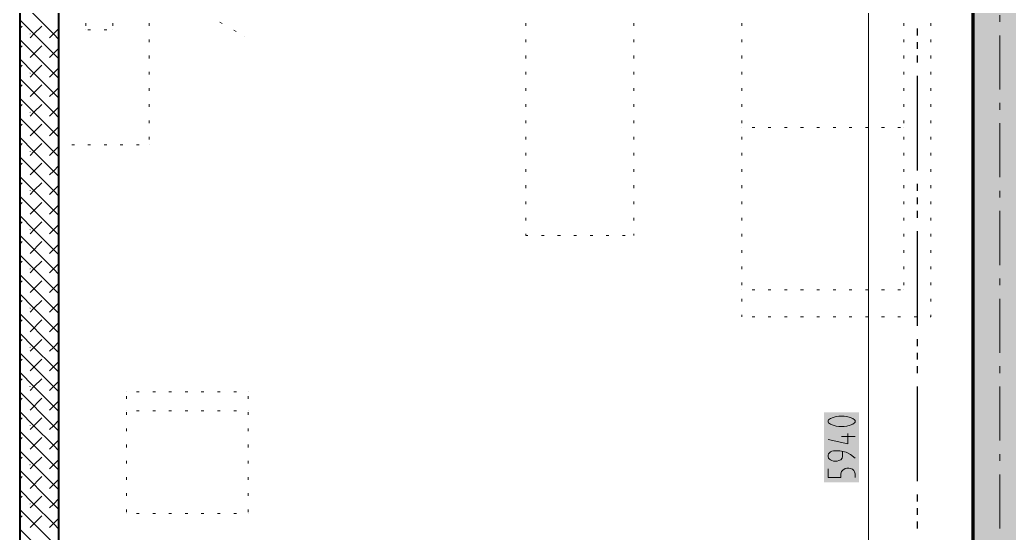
# Model space of a CAD drawing. Header units: millimetres. Extents: x 0 to 594, y 0 to 420.
# Drawn here: x 317.87 to 354.92, y 310.79 to 330 of the extents above; entities that cross this region are included whole.
import ezdxf

# ---------------------------------------------------------------- set-up
doc = ezdxf.new("R2010")
doc.units = ezdxf.units.MM
doc.header["$LTSCALE"] = 8
for name, color, linetype in [('PDF_Koty delkove', 7, 'Continuous'), ('PDF_Nabytek', 7, 'Continuous'), ('PDF_Osy hlavni', 7, 'Continuous'), ('PDF_Pozarni useky', 7, 'Continuous'), ('PDF_Pricky zdene', 7, 'Continuous'), ('PDF_Steny obvodove nosne', 7, 'Continuous')]:
    doc.layers.add(name, color=color, linetype=linetype)

msp = doc.modelspace()

# ---------------------------------------------------------------- linework, layer by layer
at = {"layer": 'PDF_Koty delkove', "lineweight": 18}
for points in [[(349.653, 269.827), (349.653, 271.394), (349.653, 280.998), (349.653, 281.296), (349.653, 282.515), (349.653, 283.981), (349.653, 344.032), (349.653, 347.874)], [(348.742, 315.168), (348.54, 315.168), (348.44, 315.154), (348.321, 315.127), (348.22, 315.087), (348.153, 315.033), (348.136, 315.006), (348.136, 314.952), (348.153, 314.925), (348.22, 314.871), (348.321, 314.831), (348.44, 314.803)], [(348.44, 314.803), (348.54, 314.789), (348.742, 314.789), (348.843, 314.803), (348.961, 314.831), (349.062, 314.871), (349.13, 314.925), (349.147, 314.952), (349.147, 315.006), (349.13, 315.033), (349.062, 315.087), (348.961, 315.127), (348.843, 315.154), (348.742, 315.168)], [(348.877, 314.52), (348.877, 314.141), (348.136, 314.304)], [(349.147, 314.412), (348.642, 314.412)], [(349.147, 313.602), (348.978, 313.737), (348.81, 313.818), (348.574, 313.872), (348.338, 313.872), (348.271, 313.858), (348.22, 313.831), (348.187, 313.804), (348.153, 313.764), (348.136, 313.71), (348.136, 313.656), (348.153, 313.602), (348.187, 313.561), (348.22, 313.535), (348.271, 313.507), (348.338, 313.493), (348.473, 313.493), (348.54, 313.507), (348.607, 313.535), (348.658, 313.602), (348.675, 313.656), (348.675, 313.845)], [(348.136, 313.197), (348.136, 312.873), (348.607, 312.873), (348.607, 313.008), (348.642, 313.102), (348.692, 313.156), (348.776, 313.21), (348.843, 313.224), (348.911, 313.224), (348.978, 313.21), (349.045, 313.183), (349.096, 313.143), (349.13, 313.089), (349.147, 313.008), (349.147, 312.873)]]:
    msp.add_lwpolyline(points, dxfattribs=at)
at = {"layer": 'PDF_Koty delkove', "color": 7, "lineweight": 18, "true_color": 0xffffff, "transparency": 33554559}
msp.add_solid([(349.299, 312.694), (349.299, 315.319), (347.985, 312.694), (347.985, 315.319)], dxfattribs=at)
at = {"layer": 'PDF_Nabytek', "lineweight": 13}
for points in [[(319.335, 329.775), (319.335, 329.876)], [(320.346, 329.775), (320.346, 329.876)], [(321.357, 329.775), (321.357, 329.876)], [(322.713, 329.775), (322.713, 329.876)], [(325.445, 329.871), (325.358, 329.921)], [(336.816, 329.775), (336.816, 329.876)], [(340.86, 329.775), (340.86, 329.876)], [(344.904, 329.775), (344.904, 329.876)], [(350.969, 329.775), (350.969, 329.876)], [(351.98, 329.775), (351.98, 329.876)], [(320.346, 329.626), (320.346, 329.626)], [(320.346, 329.626), (320.346, 329.626)], [(320.52, 329.626), (320.419, 329.626)], [(321.126, 329.626), (321.025, 329.626)], [(321.357, 329.626), (321.357, 329.626)], [(321.357, 329.626), (321.357, 329.626)], [(325.97, 329.568), (325.883, 329.618)], [(326.3, 329.377), (326.3, 329.377)], [(319.335, 329.168), (319.335, 329.27)], [(322.713, 329.168), (322.713, 329.27)], [(336.816, 329.168), (336.816, 329.27)], [(340.86, 329.168), (340.86, 329.27)], [(344.904, 329.168), (344.904, 329.27)], [(350.969, 329.168), (350.969, 329.27)], [(351.98, 329.168), (351.98, 329.27)], [(319.335, 328.562), (319.335, 328.663)], [(322.713, 328.562), (322.713, 328.663)], [(336.816, 328.562), (336.816, 328.663)], [(340.86, 328.562), (340.86, 328.663)], [(344.904, 328.562), (344.904, 328.663)], [(350.969, 328.562), (350.969, 328.663)], [(351.98, 328.562), (351.98, 328.663)], [(319.335, 327.955), (319.335, 328.056)], [(322.713, 327.955), (322.713, 328.056)], [(336.816, 327.955), (336.816, 328.056)], [(340.86, 327.955), (340.86, 328.056)], [(344.904, 327.955), (344.904, 328.056)], [(350.969, 327.955), (350.969, 328.056)], [(351.98, 327.955), (351.98, 328.056)], [(319.335, 327.349), (319.335, 327.45)], [(322.713, 327.349), (322.713, 327.45)], [(336.816, 327.349), (336.816, 327.45)], [(340.86, 327.349), (340.86, 327.45)], [(344.904, 327.349), (344.904, 327.45)], [(350.969, 327.349), (350.969, 327.45)], [(351.98, 327.349), (351.98, 327.45)], [(319.335, 326.742), (319.335, 326.843)], [(322.713, 326.742), (322.713, 326.843)], [(336.816, 326.742), (336.816, 326.843)], [(340.86, 326.742), (340.86, 326.843)], [(344.904, 326.742), (344.904, 326.843)], [(350.969, 326.742), (350.969, 326.843)], [(351.98, 326.742), (351.98, 326.843)], [(319.335, 326.136), (319.335, 326.237)], [(322.713, 326.136), (322.713, 326.237)], [(336.816, 326.136), (336.816, 326.237)], [(340.86, 326.136), (340.86, 326.237)], [(344.904, 326.136), (344.904, 326.237)], [(350.969, 326.136), (350.969, 326.237)], [(351.98, 326.136), (351.98, 326.237)], [(344.904, 325.971), (344.904, 325.971)], [(345.389, 325.971), (345.288, 325.971)], [(345.996, 325.971), (345.895, 325.971)], [(346.603, 325.971), (346.502, 325.971)], [(347.209, 325.971), (347.108, 325.971)], [(347.816, 325.971), (347.715, 325.971)], [(348.422, 325.971), (348.321, 325.971)], [(349.029, 325.971), (348.928, 325.971)], [(349.635, 325.971), (349.534, 325.971)], [(350.242, 325.971), (350.141, 325.971)], [(350.849, 325.971), (350.748, 325.971)], [(350.969, 325.971), (350.969, 325.971)], [(319.335, 325.529), (319.335, 325.63)], [(319.335, 325.329), (319.335, 325.329)], [(319.335, 325.329), (319.335, 325.329)], [(319.913, 325.329), (319.812, 325.329)], [(320.52, 325.329), (320.419, 325.329)], [(321.126, 325.329), (321.025, 325.329)], [(321.733, 325.329), (321.632, 325.329)], [(322.339, 325.329), (322.238, 325.329)], [(322.713, 325.529), (322.713, 325.63)], [(322.713, 325.329), (322.713, 325.329)], [(322.713, 325.329), (322.713, 325.329)], [(336.816, 325.529), (336.816, 325.63)], [(340.86, 325.529), (340.86, 325.63)], [(344.904, 325.529), (344.904, 325.63)], [(350.969, 325.529), (350.969, 325.63)], [(351.98, 325.529), (351.98, 325.63)], [(336.816, 324.922), (336.816, 325.024)], [(340.86, 324.922), (340.86, 325.024)], [(344.904, 324.922), (344.904, 325.024)], [(350.969, 324.922), (350.969, 325.024)], [(351.98, 324.922), (351.98, 325.024)], [(336.816, 324.316), (336.816, 324.417)], [(340.86, 324.316), (340.86, 324.417)], [(344.904, 324.316), (344.904, 324.417)], [(350.969, 324.316), (350.969, 324.417)], [(351.98, 324.316), (351.98, 324.417)], [(336.816, 323.709), (336.816, 323.81)], [(340.86, 323.709), (340.86, 323.81)], [(344.904, 323.709), (344.904, 323.81)], [(350.969, 323.709), (350.969, 323.81)], [(351.98, 323.709), (351.98, 323.81)], [(336.816, 323.103), (336.816, 323.204)], [(340.86, 323.103), (340.86, 323.204)], [(344.904, 323.103), (344.904, 323.204)], [(350.969, 323.103), (350.969, 323.204)], [(351.98, 323.103), (351.98, 323.204)], [(336.816, 322.496), (336.816, 322.597)], [(340.86, 322.496), (340.86, 322.597)], [(344.904, 322.496), (344.904, 322.597)], [(350.969, 322.496), (350.969, 322.597)], [(351.98, 322.496), (351.98, 322.597)], [(336.897, 321.927), (336.816, 321.927), (336.816, 321.991)], [(340.86, 321.927), (340.86, 321.991)], [(344.904, 321.89), (344.904, 321.991)], [(350.969, 321.89), (350.969, 321.991)], [(351.98, 321.89), (351.98, 321.991)], [(336.816, 321.927), (336.816, 321.927)], [(337.504, 321.927), (337.403, 321.927)], [(338.11, 321.927), (338.009, 321.927)], [(338.717, 321.927), (338.616, 321.927)], [(339.324, 321.927), (339.223, 321.927)], [(339.93, 321.927), (339.829, 321.927)], [(340.537, 321.927), (340.436, 321.927)], [(340.86, 321.927), (340.86, 321.927)], [(340.86, 321.927), (340.86, 321.927)], [(344.904, 321.283), (344.904, 321.384)], [(350.969, 321.283), (350.969, 321.384)], [(351.98, 321.283), (351.98, 321.384)], [(344.904, 320.676), (344.904, 320.777)], [(350.969, 320.676), (350.969, 320.777)], [(351.98, 320.676), (351.98, 320.777)], [(344.904, 320.07), (344.904, 320.171)], [(350.969, 320.07), (350.969, 320.171)], [(351.98, 320.07), (351.98, 320.171)], [(344.904, 319.905), (344.904, 319.905)], [(345.389, 319.905), (345.288, 319.905)], [(345.996, 319.905), (345.895, 319.905)], [(346.603, 319.905), (346.502, 319.905)], [(347.209, 319.905), (347.108, 319.905)], [(347.816, 319.905), (347.715, 319.905)], [(348.422, 319.905), (348.321, 319.905)], [(349.029, 319.905), (348.928, 319.905)], [(349.635, 319.905), (349.534, 319.905)], [(350.242, 319.905), (350.141, 319.905)], [(350.849, 319.905), (350.748, 319.905)], [(350.969, 319.905), (350.969, 319.905)], [(350.969, 319.905), (350.969, 319.905)], [(344.904, 319.463), (344.904, 319.564)], [(351.98, 319.463), (351.98, 319.564)], [(344.904, 318.894), (344.904, 318.958)], [(344.904, 318.894), (344.904, 318.894)], [(344.904, 318.894), (344.904, 318.894)], [(345.389, 318.894), (345.288, 318.894)], [(345.996, 318.894), (345.895, 318.894)], [(346.603, 318.894), (346.502, 318.894)], [(347.209, 318.894), (347.108, 318.894)], [(347.816, 318.894), (347.715, 318.894)], [(348.422, 318.894), (348.321, 318.894)], [(349.029, 318.894), (348.928, 318.894)], [(349.635, 318.894), (349.534, 318.894)], [(350.242, 318.894), (350.141, 318.894)], [(350.849, 318.894), (350.748, 318.894)], [(351.455, 318.894), (351.354, 318.894)], [(351.961, 318.894), (351.98, 318.894), (351.98, 318.958)], [(351.98, 318.894), (351.98, 318.894)], [(351.98, 318.894), (351.98, 318.894)], [(321.867, 316.076), (321.867, 316.076)], [(321.867, 316.076), (321.867, 316.076)], [(322.339, 316.076), (322.238, 316.076)], [(322.946, 316.076), (322.845, 316.076)], [(323.553, 316.076), (323.451, 316.076)], [(324.159, 316.076), (324.058, 316.076)], [(324.766, 316.076), (324.665, 316.076)], [(325.372, 316.076), (325.271, 316.076)], [(325.979, 316.076), (325.878, 316.076)], [(326.416, 316.076), (326.416, 316.076)], [(326.416, 316.076), (326.416, 316.076)], [(321.867, 315.824), (321.867, 315.925)], [(326.416, 315.824), (326.416, 315.925)], [(321.867, 315.368), (321.867, 315.368)], [(321.867, 315.217), (321.867, 315.318)], [(322.339, 315.368), (322.238, 315.368)], [(322.946, 315.368), (322.845, 315.368)], [(323.553, 315.368), (323.451, 315.368)], [(324.159, 315.368), (324.058, 315.368)], [(324.766, 315.368), (324.665, 315.368)], [(325.372, 315.368), (325.271, 315.368)], [(325.979, 315.368), (325.878, 315.368)], [(326.416, 315.368), (326.416, 315.368)], [(326.416, 315.217), (326.416, 315.318)], [(321.867, 314.611), (321.867, 314.712)], [(326.416, 314.611), (326.416, 314.712)], [(321.867, 314.004), (321.867, 314.105)], [(326.416, 314.004), (326.416, 314.105)], [(321.867, 313.397), (321.867, 313.498)], [(326.416, 313.397), (326.416, 313.498)], [(321.867, 312.791), (321.867, 312.892)], [(326.416, 312.791), (326.416, 312.892)], [(321.867, 312.184), (321.867, 312.285)], [(326.416, 312.184), (326.416, 312.285)], [(321.867, 311.578), (321.867, 311.679)], [(326.416, 311.578), (326.416, 311.679)], [(321.867, 311.527), (321.867, 311.527)], [(321.867, 311.527), (321.867, 311.527)], [(322.339, 311.527), (322.238, 311.527)], [(322.946, 311.527), (322.845, 311.527)], [(323.553, 311.527), (323.451, 311.527)], [(324.159, 311.527), (324.058, 311.527)], [(324.766, 311.527), (324.665, 311.527)], [(325.372, 311.527), (325.271, 311.527)], [(325.979, 311.527), (325.878, 311.527)], [(326.416, 311.527), (326.416, 311.527)], [(326.416, 311.527), (326.416, 311.527)]]:
    msp.add_lwpolyline(points, dxfattribs=at)
at = {"layer": 'PDF_Osy hlavni', "lineweight": 18}
for points in [[(354.567, 329.927), (354.567, 330.179)], [(354.567, 327.399), (354.567, 329.421)], [(354.567, 326.641), (354.567, 326.894)], [(354.567, 324.114), (354.567, 326.136)], [(354.567, 323.355), (354.567, 323.608)], [(354.567, 320.828), (354.567, 322.85)], [(354.567, 320.07), (354.567, 320.323)], [(354.567, 317.542), (354.567, 319.564)], [(354.567, 316.784), (354.567, 317.037)], [(354.567, 314.257), (354.567, 316.279)], [(354.567, 313.498), (354.567, 313.751)], [(354.567, 310.971), (354.567, 312.993)]]:
    msp.add_lwpolyline(points, dxfattribs=at)
at = {"layer": 'PDF_Pozarni useky', "lineweight": 30}
for points in [[(351.484, 329.421), (351.484, 329.674)], [(351.484, 328.916), (351.484, 329.168)], [(351.484, 328.41), (351.484, 328.663)], [(351.484, 324.366), (351.484, 327.905)], [(351.484, 323.608), (351.484, 323.861)], [(351.484, 323.103), (351.484, 323.355)], [(351.484, 322.597), (351.484, 322.85)], [(351.484, 318.553), (351.484, 322.092)], [(351.484, 317.795), (351.484, 318.048)], [(351.484, 317.29), (351.484, 317.542)], [(351.484, 316.784), (351.484, 317.037)], [(351.484, 312.74), (351.484, 316.279)], [(351.484, 311.982), (351.484, 312.235)], [(351.484, 311.477), (351.484, 311.729)], [(351.484, 310.971), (351.484, 311.224)]]:
    msp.add_lwpolyline(points, dxfattribs=at)
at = {"layer": 'PDF_Pricky zdene', "lineweight": 40}
msp.add_lwpolyline([(319.335, 295.556), (319.335, 344.032), (319.335, 344.184), (317.869, 344.184), (317.869, 344.032), (317.869, 295.556), (317.869, 295.556)], close=True, dxfattribs=at)
at = {"layer": 'PDF_Pricky zdene', "lineweight": 9}
for points in [[(319.335, 329.272), (319.133, 329.474), (317.869, 330.738)], [(319.133, 328.741), (318.4, 329.474), (317.869, 330.005)], [(317.869, 329.676), (317.96, 329.767)], [(318.4, 329.474), (318.693, 329.767)], [(318.253, 329.328), (318.4, 329.474)], [(318.986, 329.328), (319.133, 329.474)], [(319.133, 329.474), (319.335, 329.676)], [(319.335, 327.806), (319.133, 328.008), (317.869, 329.272)], [(317.869, 328.943), (317.96, 329.034)], [(318.253, 328.595), (318.693, 329.034)], [(318.986, 328.595), (319.133, 328.741)], [(319.133, 328.741), (319.335, 328.943)], [(319.335, 328.539), (319.133, 328.741)], [(318.986, 327.129), (319.133, 327.275), (318.4, 328.008), (317.869, 328.539)], [(317.869, 328.21), (317.96, 328.301)], [(318.4, 328.008), (318.693, 328.301)], [(318.253, 327.862), (318.4, 328.008)], [(318.986, 327.862), (319.133, 328.008)], [(319.133, 328.008), (319.335, 328.21)], [(319.335, 326.34), (319.133, 326.542), (317.869, 327.806)], [(317.869, 327.477), (317.96, 327.568)], [(318.253, 327.129), (318.693, 327.568)], [(319.133, 327.275), (319.335, 327.477)], [(319.335, 327.073), (319.133, 327.275)], [(318.986, 325.663), (319.133, 325.809), (318.4, 326.542), (317.869, 327.073)], [(317.869, 326.745), (317.96, 326.836)], [(318.4, 326.542), (318.693, 326.836)], [(318.253, 326.396), (318.4, 326.542)], [(318.986, 326.396), (319.133, 326.542)], [(319.133, 326.542), (319.335, 326.745)], [(319.335, 324.874), (319.133, 325.076), (317.869, 326.34)], [(317.869, 326.012), (317.96, 326.103)], [(318.253, 325.663), (318.693, 326.103)], [(319.133, 325.809), (319.335, 326.012)], [(319.335, 325.607), (319.133, 325.809)], [(319.133, 324.343), (318.4, 325.076), (317.869, 325.607)], [(317.869, 325.279), (317.96, 325.37)], [(318.4, 325.076), (318.693, 325.37)], [(318.253, 324.93), (318.4, 325.076)], [(318.986, 324.93), (319.133, 325.076)], [(319.133, 325.076), (319.335, 325.279)], [(319.335, 323.408), (319.133, 323.611), (317.869, 324.874)], [(317.869, 324.546), (317.96, 324.637)], [(318.253, 324.197), (318.693, 324.637)], [(318.986, 324.197), (319.133, 324.343)], [(319.133, 324.343), (319.335, 324.546)], [(319.335, 324.141), (319.133, 324.343)], [(319.133, 322.878), (318.4, 323.611), (317.869, 324.141)], [(317.869, 323.813), (317.96, 323.904)], [(318.4, 323.611), (318.693, 323.904)], [(319.133, 323.611), (319.335, 323.813)], [(318.253, 323.464), (318.4, 323.611)], [(318.986, 323.464), (319.133, 323.611)], [(319.335, 321.942), (319.133, 322.145), (317.869, 323.408)], [(317.869, 323.08), (317.96, 323.171)], [(318.253, 322.731), (318.693, 323.171)], [(319.133, 322.878), (319.335, 323.08)], [(318.986, 322.731), (319.133, 322.878)], [(319.335, 322.675), (319.133, 322.878)], [(318.986, 321.265), (319.133, 321.412), (318.4, 322.145), (317.869, 322.675)], [(317.869, 322.347), (317.96, 322.438)], [(318.4, 322.145), (318.693, 322.438)], [(319.133, 322.145), (319.335, 322.347)], [(318.253, 321.998), (318.4, 322.145)], [(318.986, 321.998), (319.133, 322.145)], [(319.335, 320.477), (319.133, 320.679), (317.869, 321.942)], [(317.869, 321.614), (317.96, 321.705)], [(318.253, 321.265), (318.693, 321.705)], [(319.133, 321.412), (319.335, 321.614)], [(319.335, 321.209), (319.133, 321.412)], [(319.133, 319.946), (318.4, 320.679), (317.869, 321.209)], [(317.869, 320.881), (317.96, 320.972)], [(318.4, 320.679), (318.693, 320.972)], [(319.133, 320.679), (319.335, 320.881)], [(319.335, 319.011), (319.133, 319.213), (317.869, 320.477)], [(318.253, 320.532), (318.4, 320.679)], [(318.986, 320.532), (319.133, 320.679)], [(317.869, 320.148), (317.96, 320.239)], [(318.253, 319.799), (318.693, 320.239)], [(319.133, 319.946), (319.335, 320.148)], [(319.335, 318.278), (319.133, 318.48), (318.4, 319.213), (317.869, 319.744)], [(319.335, 319.744), (319.133, 319.946), (318.986, 319.799)], [(317.869, 319.415), (317.96, 319.506)], [(318.4, 319.213), (318.693, 319.506)], [(319.133, 319.213), (319.335, 319.415)], [(319.133, 317.747), (317.869, 319.011)], [(318.253, 319.066), (318.4, 319.213)], [(318.986, 319.066), (319.133, 319.213)], [(317.869, 318.682), (317.96, 318.773)], [(318.253, 318.333), (318.693, 318.773)], [(319.133, 318.48), (319.335, 318.682)], [(319.133, 317.014), (318.4, 317.747), (317.869, 318.278)], [(318.986, 318.333), (319.133, 318.48)], [(317.869, 317.949), (317.96, 318.04)], [(318.253, 317.6), (318.4, 317.747), (318.693, 318.04)], [(319.335, 317.545), (319.133, 317.747), (319.335, 317.949)], [(319.133, 316.281), (317.869, 317.545)], [(318.986, 317.6), (319.133, 317.747)], [(317.869, 317.216), (317.96, 317.307)], [(318.253, 316.867), (318.693, 317.307)], [(319.133, 317.014), (319.335, 317.216)], [(318.4, 316.281), (317.869, 316.812)], [(318.986, 316.867), (319.133, 317.014)], [(319.335, 316.812), (319.133, 317.014)], [(317.869, 316.483), (317.96, 316.574)], [(318.253, 316.134), (318.4, 316.281), (318.693, 316.574)], [(319.335, 316.079), (319.133, 316.281), (319.335, 316.483)], [(319.133, 314.815), (317.869, 316.079)], [(318.986, 315.401), (319.133, 315.548), (318.4, 316.281)], [(318.986, 316.134), (319.133, 316.281)], [(317.869, 315.75), (317.96, 315.841)], [(318.253, 315.401), (318.693, 315.841)], [(319.133, 315.548), (319.335, 315.75)], [(318.4, 314.815), (317.869, 315.346)], [(319.335, 315.346), (319.133, 315.548)], [(317.869, 315.017), (317.96, 315.108)], [(318.253, 314.669), (318.4, 314.815), (318.693, 315.108)], [(319.335, 314.613), (319.133, 314.815), (319.335, 315.017)], [(319.133, 313.349), (317.869, 314.613)], [(319.133, 314.082), (318.4, 314.815)], [(318.986, 314.669), (319.133, 314.815)], [(317.869, 314.284), (317.96, 314.375)], [(318.253, 313.936), (318.693, 314.375)], [(319.133, 314.082), (319.335, 314.284)], [(318.4, 313.349), (317.869, 313.88)], [(318.986, 313.936), (319.133, 314.082)], [(319.335, 313.88), (319.133, 314.082)], [(317.869, 313.551), (317.96, 313.642)], [(318.253, 313.203), (318.4, 313.349), (318.693, 313.642)], [(319.335, 313.147), (319.133, 313.349), (319.335, 313.551)], [(319.133, 311.883), (317.869, 313.147)], [(318.986, 312.47), (319.133, 312.616), (318.4, 313.349)], [(318.986, 313.203), (319.133, 313.349)], [(317.869, 312.818), (317.96, 312.909)], [(318.253, 312.47), (318.693, 312.909)], [(319.133, 312.616), (319.335, 312.818)], [(318.4, 311.883), (317.869, 312.414)], [(319.335, 312.414), (319.133, 312.616)], [(317.869, 312.086), (317.96, 312.176)], [(318.253, 311.737), (318.4, 311.883), (318.693, 312.176)], [(319.335, 311.681), (319.133, 311.883), (319.335, 312.086)], [(319.133, 310.417), (317.869, 311.681)], [(319.133, 311.15), (318.4, 311.883)], [(318.986, 311.737), (319.133, 311.883)], [(317.869, 311.353), (317.96, 311.444)], [(318.253, 311.004), (318.693, 311.444)], [(319.133, 311.15), (319.335, 311.353)], [(318.4, 310.417), (317.869, 310.948)], [(318.986, 311.004), (319.133, 311.15)], [(319.335, 310.948), (319.133, 311.15)]]:
    msp.add_lwpolyline(points, dxfattribs=at)
at = {"layer": 'PDF_Pricky zdene', "lineweight": 9, "transparency": 33554559}
for points in [[(318.253, 329.454), (318.23, 329.477), (318.276, 329.477), (318.253, 329.5)], [(319.133, 329.451), (319.11, 329.474), (319.155, 329.474), (319.133, 329.497)], [(318.253, 327.988), (318.23, 328.011), (318.276, 328.011), (318.253, 328.034)], [(319.133, 327.985), (319.11, 328.008), (319.155, 328.008), (319.133, 328.031)], [(318.253, 326.523), (318.23, 326.545), (318.276, 326.545), (318.253, 326.568)], [(319.133, 326.52), (319.11, 326.542), (319.155, 326.542), (319.133, 326.565)], [(318.253, 325.057), (318.23, 325.079), (318.276, 325.079), (318.253, 325.102)], [(319.133, 325.054), (319.11, 325.076), (319.155, 325.076), (319.133, 325.099)], [(318.253, 323.591), (318.23, 323.613), (318.276, 323.613), (318.253, 323.636)], [(319.133, 323.588), (319.11, 323.611), (319.155, 323.611), (319.133, 323.633)], [(318.253, 322.125), (318.23, 322.148), (318.276, 322.148), (318.253, 322.17)], [(319.133, 322.122), (319.11, 322.145), (319.155, 322.145), (319.133, 322.167)], [(318.253, 320.659), (318.23, 320.682), (318.276, 320.682), (318.253, 320.704)], [(319.133, 320.656), (319.11, 320.679), (319.155, 320.679), (319.133, 320.701)], [(318.253, 319.193), (318.23, 319.216), (318.276, 319.216), (318.253, 319.239)], [(319.133, 319.19), (319.11, 319.213), (319.155, 319.213), (319.133, 319.236)], [(318.253, 317.727), (318.23, 317.75), (318.276, 317.75), (318.253, 317.773)], [(319.133, 317.724), (319.11, 317.747), (319.155, 317.747), (319.133, 317.77)], [(318.253, 316.261), (318.23, 316.284), (318.276, 316.284), (318.253, 316.307)], [(319.133, 316.258), (319.11, 316.281), (319.155, 316.281), (319.133, 316.304)], [(318.253, 314.795), (318.23, 314.818), (318.276, 314.818), (318.253, 314.841)], [(319.133, 314.792), (319.11, 314.815), (319.155, 314.815), (319.133, 314.838)], [(318.253, 313.329), (318.23, 313.352), (318.276, 313.352), (318.253, 313.375)], [(319.133, 313.326), (319.11, 313.349), (319.155, 313.349), (319.133, 313.372)], [(318.253, 311.863), (318.23, 311.886), (318.276, 311.886), (318.253, 311.909)], [(319.133, 311.861), (319.11, 311.883), (319.155, 311.883), (319.133, 311.906)]]:
    msp.add_solid(points, dxfattribs=at)
at = {"layer": 'PDF_Steny obvodove nosne', "lineweight": 70}
msp.add_lwpolyline([(353.556, 346.408), (353.556, 344.032), (353.556, 271.394), (353.556, 261.436), (353.556, 259.01), (355.578, 259.01), (355.578, 261.436), (355.578, 271.394), (355.578, 344.032), (355.578, 346.408)], close=True, dxfattribs=at)
at = {"layer": 'PDF_Steny obvodove nosne', "color": 9, "lineweight": 9, "true_color": 0xc0c0c0, "transparency": 33554559}
msp.add_solid([(353.556, 346.408), (353.556, 259.01), (355.578, 346.408), (355.578, 259.01)], dxfattribs=at)

doc.saveas('drawing.dxf')
